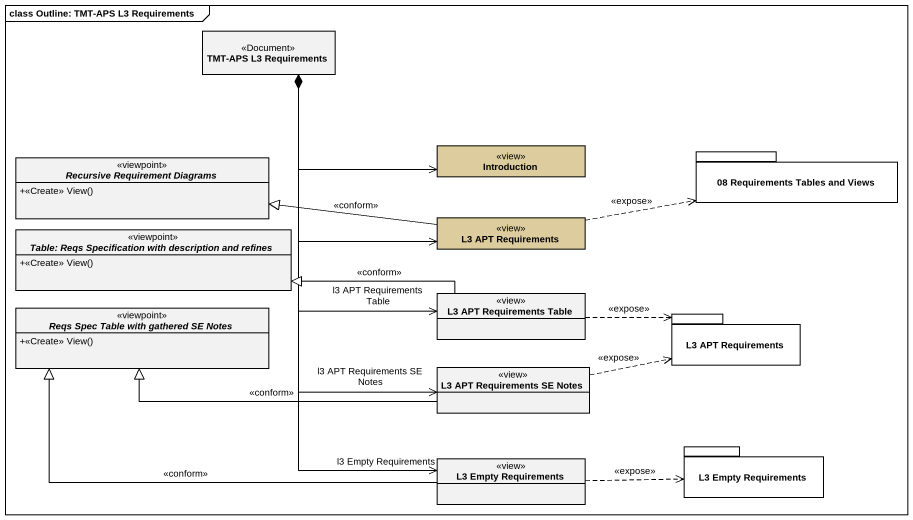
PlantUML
@startuml
mainframe class Outline: TMT-APS L3 Requirements
hide circle
hide empty members
skinparam classAttributeIconSize 0
class "TMT-APS L3 Requirements" as TMT_APS_L3_Requirements <<Document>>
abstract class "Recursive Requirement Diagrams" as Recursive_Requirement <<viewpoint>> {
  +<<Create>> View()
}
class Introduction <<view>> #DDCD9E
package "08 Requirements Tables and Views" as p08_Requirements_Tables_and {
}
abstract class "Table: Reqs Specification with description and refines" as Table_Reqs_Specification <<viewpoint>> {
  +<<Create>> View()
}
class "L3 APT Requirements" as L3_APT_Requirements <<view>> #DDCD9E
abstract class "Reqs Spec Table with gathered SE Notes" as Reqs_Spec_Table_with <<viewpoint>> {
  +<<Create>> View()
}
class "L3 APT Requirements Table" as L3_APT_Requirements_Table <<view>>
package "L3 APT Requirements" as L3_APT_Requirements_2 {
}
class "L3 APT Requirements SE Notes" as L3_APT_Requirements_SE_Notes <<view>>
class "L3 Empty Requirements" as L3_Empty_Requirements <<view>>
package "L3 Empty Requirements" as L3_Empty_Requirements_2 {
}
TMT_APS_L3_Requirements *-right-> Introduction
TMT_APS_L3_Requirements *--> L3_APT_Requirements
TMT_APS_L3_Requirements *--> "l3 APT Requirements Table" L3_APT_Requirements_Table
TMT_APS_L3_Requirements *--> "l3 APT Requirements SE Notes" L3_APT_Requirements_SE_Notes
TMT_APS_L3_Requirements *--> "l3 Empty Requirements" L3_Empty_Requirements
L3_APT_Requirements -left-|> Recursive_Requirement : <<conform>>
L3_APT_Requirements .right.> p08_Requirements_Tables_and : <<expose>>
L3_APT_Requirements_Table -left-|> Table_Reqs_Specification : <<conform>>
L3_APT_Requirements_Table .right.> L3_APT_Requirements_2 : <<expose>>
L3_APT_Requirements_SE_Notes -left-|> Reqs_Spec_Table_with : <<conform>>
L3_APT_Requirements_SE_Notes .right.> L3_APT_Requirements_2 : <<expose>>
L3_Empty_Requirements -left-|> Reqs_Spec_Table_with : <<conform>>
L3_Empty_Requirements .right.> L3_Empty_Requirements_2 : <<expose>>
@enduml
